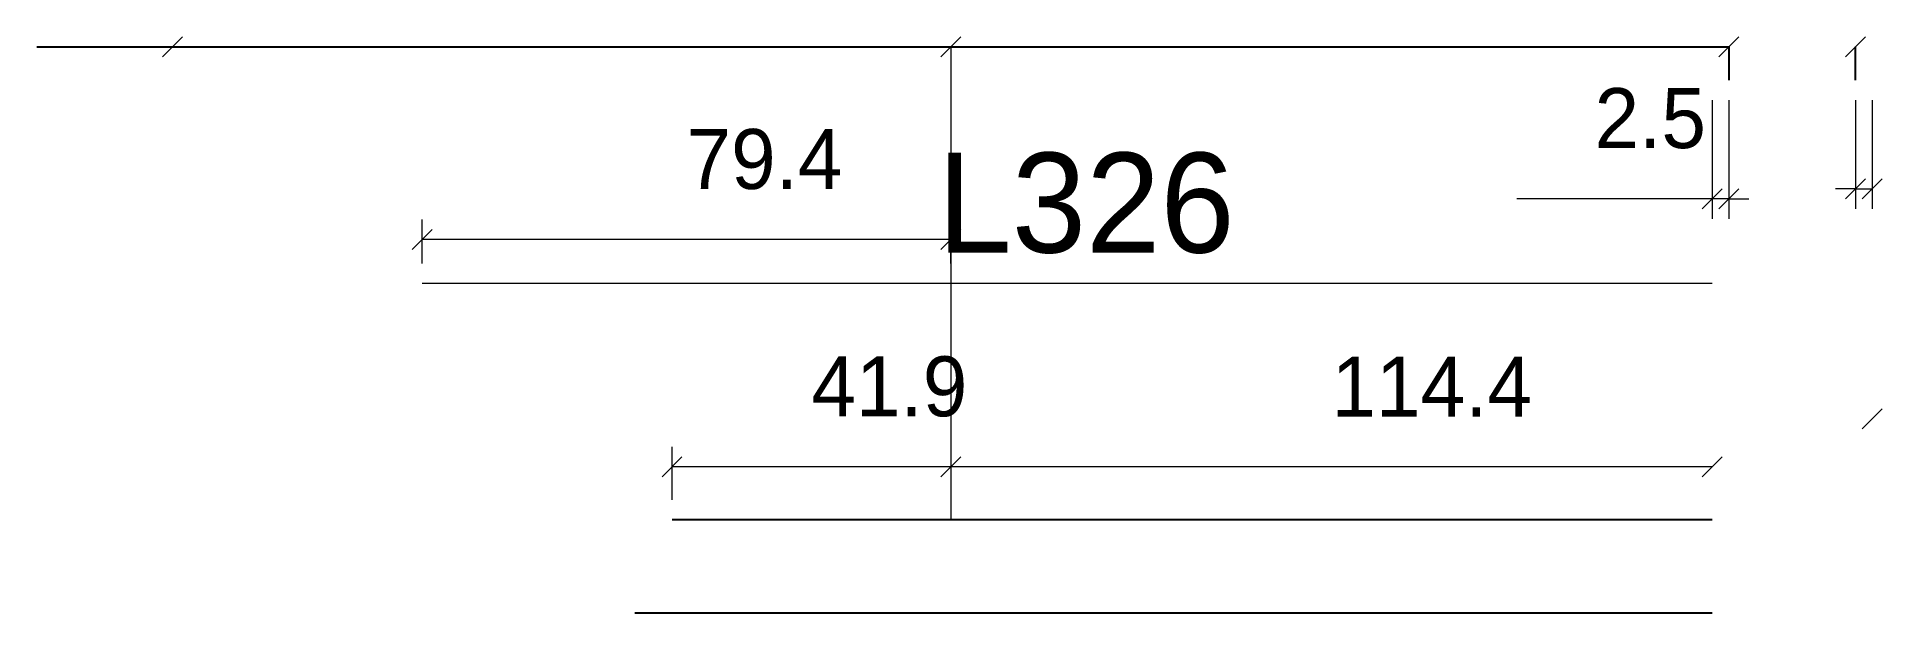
# Model space of a CAD drawing. Extents: x 2894 to 3171, y 1564 to 1650.
import ezdxf

# ---------------------------------------------------------------- set-up
doc = ezdxf.new("R2010")
doc.units = 0
for name, color, linetype in [('3', 3, 'Continuous'), ('4', 4, 'Continuous'), ('Painéis', 200, 'Continuous')]:
    doc.layers.add(name, color=color, linetype=linetype)

msp = doc.modelspace()

# ---------------------------------------------------------------- linework, layer by layer
at = {"layer": '3', "lineweight": 25}
for p, q in [((3145.57, 1577.94), (2989.34, 1577.94)), ((3145.57, 1563.94), (2983.77, 1563.94))]:
    msp.add_line(p, q, dxfattribs=at)
for points in [[(2893.96, 1648.94), (3148.07, 1648.94)], [(3148.07, 1648.94), (3148.07, 1643.94)], [(3167.07, 1643.94), (3167.07, 1648.94)]]:
    msp.add_lwpolyline(points, dxfattribs=at)
at = {"layer": 'Painéis', "lineweight": 18}
for p, q in [((2915.83, 1650.44), (2912.83, 1647.44)), ((3031.2, 1648.94), (2914.33, 1648.94)), ((3029.7, 1647.44), (3032.7, 1650.44)), ((3032.7, 1650.44), (3029.7, 1647.44)), ((3148.07, 1648.94), (3031.2, 1648.94)), ((3031.2, 1648.94), (3031.2, 1577.94)), ((3146.57, 1647.44), (3149.57, 1650.44)), ((3168.57, 1650.44), (3165.57, 1647.44)), ((3145.57, 1640.94), (3145.57, 1623.15)), ((3148.07, 1640.94), (3148.07, 1623.15)), ((3167.07, 1640.94), (3167.07, 1624.64)), ((3169.57, 1640.94), (3169.57, 1624.64)), ((3144.07, 1624.65), (3147.07, 1627.65)), ((3149.57, 1627.65), (3146.57, 1624.65)), ((3167.07, 1627.64), (3164.07, 1627.64)), ((3165.57, 1626.14), (3168.57, 1629.14)), ((3167.07, 1627.64), (3169.57, 1627.64)), ((3171.07, 1629.14), (3168.07, 1626.14)), ((3145.57, 1626.15), (3116.21, 1626.15)), ((3148.07, 1626.15), (3145.57, 1626.15)), ((3148.07, 1626.15), (3151.07, 1626.15)), ((2953.34, 1621.52), (2950.34, 1618.52)), ((2951.84, 1616.44), (2951.84, 1623.02)), ((3029.7, 1618.52), (3032.7, 1621.52)), ((3031.2, 1616.44), (3031.2, 1623.02)), ((3031.2, 1620.02), (2951.84, 1620.02)), ((3145.57, 1613.44), (2951.84, 1613.44)), ((3171.07, 1594.6), (3168.07, 1591.6)), ((2989.34, 1580.94), (2989.34, 1588.89)), ((2990.84, 1587.39), (2987.84, 1584.39)), ((3031.2, 1585.89), (2989.34, 1585.89)), ((3029.7, 1584.39), (3032.7, 1587.39)), ((3032.7, 1587.39), (3029.7, 1584.39)), ((3145.57, 1585.89), (3031.2, 1585.89)), ((3144.07, 1584.39), (3147.07, 1587.39))]:
    msp.add_line(p, q, dxfattribs=at)

# ---------------------------------------------------------------- texts
at = {"layer": '4'}
msp.add_text('L326', height=15, dxfattribs=at).set_placement((3029.21, 1618.06))
at = {"layer": 'Painéis'}
for s, p in [('2.5', (3127.89, 1633.75)), ('79.4', (2991.52, 1627.61)), ('41.9', (3010.27, 1593.48)), ('114.4', (3088.38, 1593.45))]:
    msp.add_text(s, height=9, dxfattribs=at).set_placement(p)

doc.saveas('drawing.dxf')
